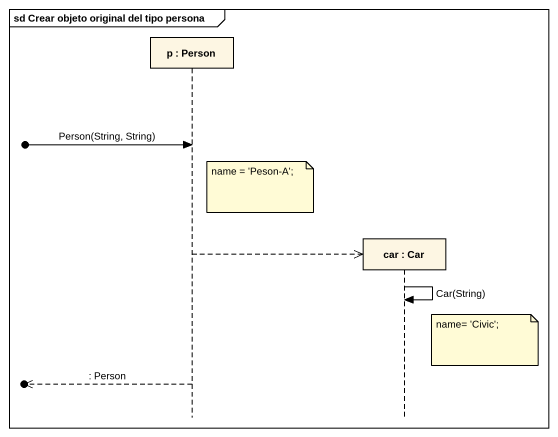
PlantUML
@startuml
mainframe sd Crear objeto original del tipo persona
hide footbox
participant "p : Person" as p
participant "car : Car" as car

[o-> p : Person(String, String)
note right of p : name = 'Peson-A';
p -->> car **
car -> car : Car(String)
note right of car : name= 'Civic';
[o<<-- p : : Person
@enduml
